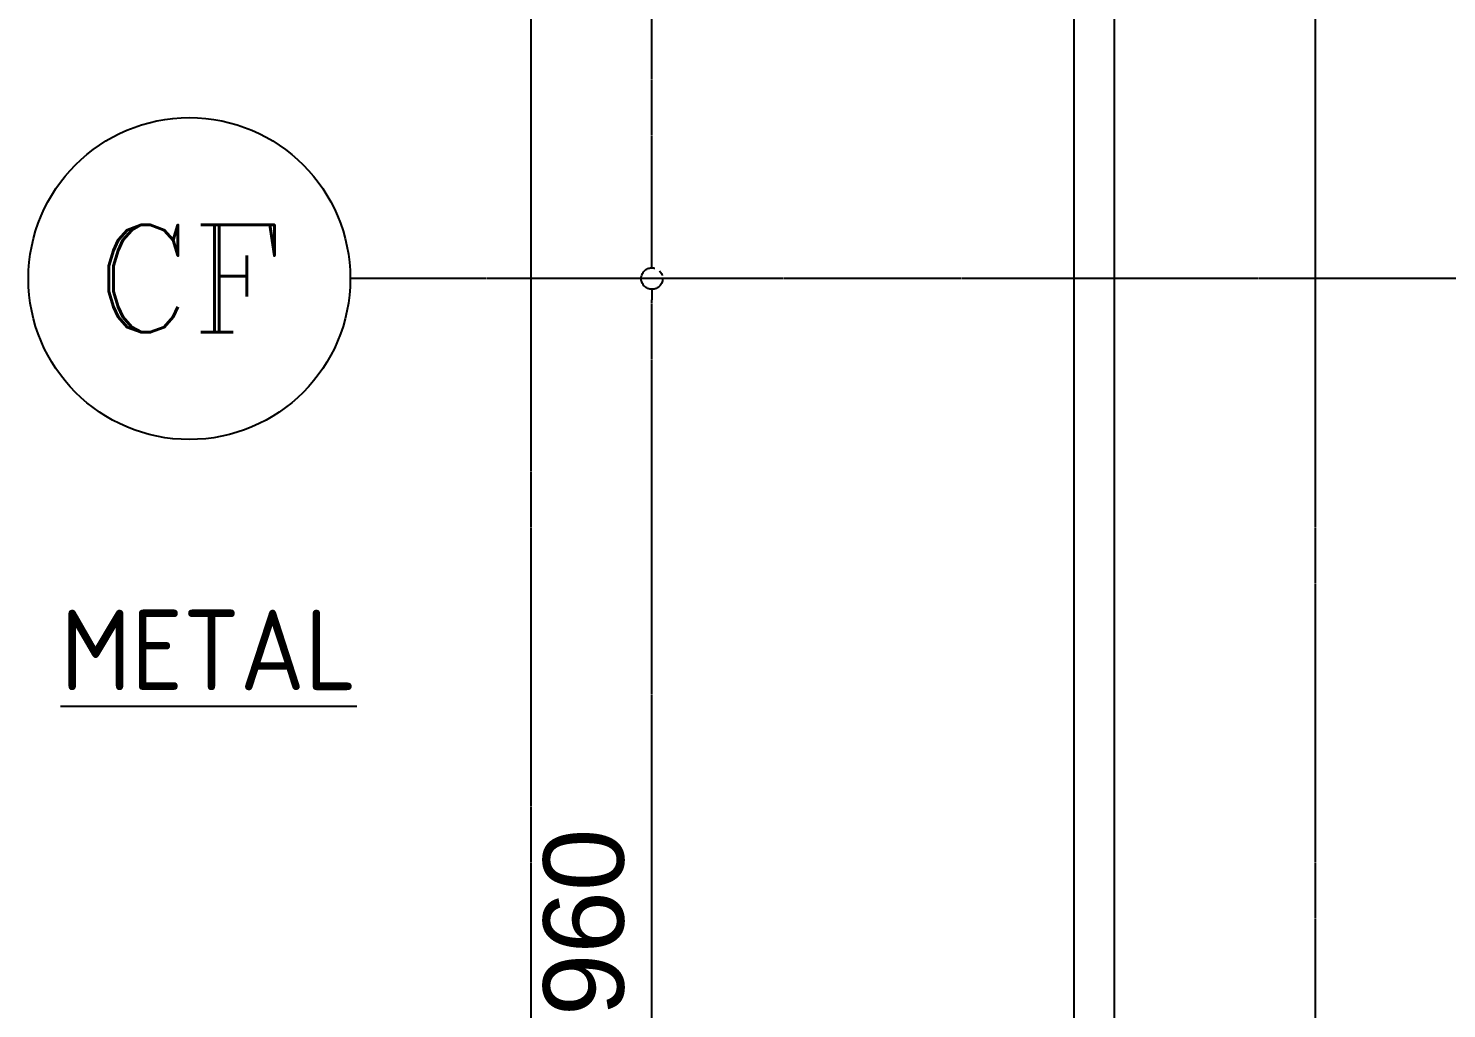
# Model space of a CAD drawing. Extents: x -18238 to -8686, y -1229 to 9502.
# Drawn here: x -18238 to -17180, y 5118 to 5849 of the extents above; entities that cross this region are included whole.
import ezdxf
from ezdxf.enums import TextEntityAlignment as Align

# ---------------------------------------------------------------- set-up
doc = ezdxf.new("R2010")
doc.units = 0
doc.linetypes.add('X-CUB3-LR20$0$COL-CEN-LIN', pattern=[3.25, 2.5, -0.25, 0.25, -0.25])
for name, color, linetype in [('188K-SM-03-C3-LR1-MECH-EQ-Y2257103$0$XCM2QR1-200k$0$M-HVAC-EQUP-TEXT', 4, 'Continuous'), ('X-CUB3-LR20$0$0-MC', 8, 'Continuous'), ('X-CUB3-LR20$0$0-NC', 8, 'Continuous'), ('X-CUB3-LR20$0$A-BLOCK', 8, 'Continuous'), ('X-CUB3-LR20$0$ASP_8', 8, 'Continuous'), ('X-CUB3-LR20$0$CCL', 8, 'X-CUB3-LR20$0$COL-CEN-LIN')]:
    doc.layers.add(name, color=color, linetype=linetype)
doc.styles.add('188K-SM-03-C3-LR1-MECH-EQ-Y2257103$0$XCM2QR1-200k$0$AA-TXT', font='isocp.shx', dxfattribs={"width": 0.8, "bigfont": 'china.shx'})
doc.styles.add('X-CUB3-LR20$0$COL-NUM', font='romanc')
doc.styles.add('X-CUB3-LR20$0$DIM', font='', dxfattribs={"width": 0.8})
doc.styles.add('X-CUB3-LR20$0$Gen-Text', font='arial.ttf', dxfattribs={"height": 2.5})
doc.styles.get('X-CUB3-LR20$0$DIM').set_extended_font_data('MingLiU')
doc.dimstyles.new('X-CUB3-LR20$0$CIRL', dxfattribs={"dimtxt": 50, "dimasz": 25, "dimexe": 16, "dimexo": 0, "dimgap": 6, "dimtad": 1, "dimdsep": 46, "dimtxsty": 'X-CUB3-LR20$0$DIM', "dimblk": 'X-CUB3-LR20$0$_DotBlank', "dimcen": 10, "dimdle": 16, "dimclrd": 256, "dimclre": 256, "dimclrt": 6, "dimadec": 0, "dimazin": 0, "dimtfac": 1, "dimtix": 1, "dimtmove": 2, "dimatfit": 3, "dimldrblk": 'X-CUB3-LR20$0$ARROW', "dimfxl": 1, "dimtolj": 1, "dimtzin": 0, "dimarcsym": 0})

# ---------------------------------------------------------------- blocks, each defined once
blk = doc.blocks.new('X-CUB3-LR20$0$cn-y')
at = {"layer": 'X-CUB3-LR20$0$0-MC'}
blk.add_circle((-50, 0), 50, dxfattribs=at)
at = {"layer": 'X-CUB3-LR20$0$0-NC', "style": 'X-CUB3-LR20$0$COL-NUM'}
blk.add_attdef('GRID-Y', text='', height=50, dxfattribs=at).set_placement((-50, 0), align=Align.MIDDLE_CENTER)
blk = doc.blocks.new('X-CUB3-LR20$0$_DotBlank')
at = {"color": 0, "linetype": 'ByBlock', "lineweight": -2}
blk.add_line((-0.5, 0), (-1, 0), dxfattribs=at)
blk.add_circle((0, 0), 0.5, dxfattribs=at)
blk = doc.blocks.new('*D70')
at = {"layer": 'DefPoints', "color": 0, "transparency": 16777216}
for p in [(-5025, 9262.5), (-4935, 9262.5), (-4935, 1582.5)]:
    blk.add_point(p, dxfattribs=at)
at = {"layer": 'X-CUB3-LR20$0$CCL', "lineweight": -2}
for p, q in [((-4935, 9262.5), (-5045, 9262.5)), ((-5025, 1598.5), (-5025, 9246.5)), ((-4935, 1582.5), (-5045, 1582.5))]:
    blk.add_line(p, q, dxfattribs=at)
at = {"layer": 'X-CUB3-LR20$0$CCL', "lineweight": -2, "xscale": 16, "yscale": 16, "zscale": 16}
for p, rotation in [((-5025, 9262.5), 90), ((-5025, 1582.5), 270)]:
    blk.add_blockref('X-CUB3-LR20$0$_DotBlank', p, dxfattribs=dict(at, rotation=rotation))
at = {"layer": 'X-CUB3-LR20$0$CCL', "color": 6, "insert": (-5075.6, 5422.5), "char_height": 2.5, "attachment_point": 5, "rotation": 90, "style": 'X-CUB3-LR20$0$Gen-Text'}
blk.add_mtext('\\A1;{\\H24x;7680}', dxfattribs=at)
blk = doc.blocks.new('X-CUB3-LR20$0$ARROW')
at = {"color": 3}
blk.add_solid([(0, 0), (-2.4, -0.4), (-2.4, 0.4)], dxfattribs=at)
blk = doc.blocks.new('*D75')
at = {"layer": 'DefPoints', "color": 0, "transparency": 16777216}
for p in [(-4935, 6382.5), (-4845, 6382.5), (-4845, 5422.5)]:
    blk.add_point(p, dxfattribs=at)
at = {"layer": 'X-CUB3-LR20$0$CCL', "lineweight": -2}
for p, q in [((-4845, 6382.5), (-4955, 6382.5)), ((-4935, 5438.5), (-4935, 6366.5)), ((-4845, 5422.5), (-4955, 5422.5))]:
    blk.add_line(p, q, dxfattribs=at)
at = {"layer": 'X-CUB3-LR20$0$CCL', "lineweight": -2, "xscale": 16, "yscale": 16, "zscale": 16}
for p, rotation in [((-4935, 6382.5), 90), ((-4935, 5422.5), 270)]:
    blk.add_blockref('X-CUB3-LR20$0$_DotBlank', p, dxfattribs=dict(at, rotation=rotation))
at = {"layer": 'X-CUB3-LR20$0$CCL', "color": 6, "insert": (-4985.6, 5902.5), "char_height": 2.5, "attachment_point": 5, "rotation": 90, "style": 'X-CUB3-LR20$0$Gen-Text'}
blk.add_mtext('\\A1;{\\H24x;960}', dxfattribs=at)
blk = doc.blocks.new('*D76')
at = {"layer": 'DefPoints', "color": 0, "transparency": 16777216}
for p in [(-4935, 7342.5), (-4845, 7342.5), (-4845, 6382.5)]:
    blk.add_point(p, dxfattribs=at)
at = {"layer": 'X-CUB3-LR20$0$CCL', "lineweight": -2}
for p, q in [((-4845, 7342.5), (-4955, 7342.5)), ((-4935, 6398.5), (-4935, 7326.5)), ((-4845, 6382.5), (-4955, 6382.5))]:
    blk.add_line(p, q, dxfattribs=at)
at = {"layer": 'X-CUB3-LR20$0$CCL', "lineweight": -2, "xscale": 16, "yscale": 16, "zscale": 16}
for p, rotation in [((-4935, 7342.5), 90), ((-4935, 6382.5), 270)]:
    blk.add_blockref('X-CUB3-LR20$0$_DotBlank', p, dxfattribs=dict(at, rotation=rotation))
at = {"layer": 'X-CUB3-LR20$0$CCL', "color": 6, "insert": (-4985.6, 6862.5), "char_height": 2.5, "attachment_point": 5, "rotation": 90, "style": 'X-CUB3-LR20$0$Gen-Text'}
blk.add_mtext('\\A1;{\\H24x;960}', dxfattribs=at)
blk = doc.blocks.new('188K-SM-03-C3-LR1-MECH-EQ-Y2257103')
at = {"layer": '188K-SM-03-C3-LR1-MECH-EQ-Y2257103$0$XCM2QR1-200k$0$M-HVAC-EQUP-TEXT', "color": 252, "style": '188K-SM-03-C3-LR1-MECH-EQ-Y2257103$0$XCM2QR1-200k$0$AA-TXT'}
blk.add_text('%%UMETAL', height=60, dxfattribs=at).set_placement((-18103.6, 5385.6), align=Align.MIDDLE_CENTER)
blk = doc.blocks.new('X-CUB3-LR20$0$CUB3-LR10')
at = {"layer": 'X-CUB3-LR20$0$CCL'}
for p, q in [((-4440, 0), (-4440, 9982.459)), ((720, 6382.459), (-5160, 6382.459))]:
    blk.add_line(p, q, dxfattribs=at)
at = {"layer": 'X-CUB3-LR20$0$A-BLOCK'}
ref = blk.add_blockref('X-CUB3-LR20$0$cn-y', (-5160, 6382.459), dxfattribs=dict(at, xscale=2.399999999999997, yscale=2.399999999999997, zscale=2.399999999999997))
ref.add_attrib('GRID-Y', 'CF', dxfattribs={"layer": 'X-CUB3-LR20$0$0-NC', "height": 80, "style": 'X-CUB3-LR20$0$COL-NUM'}).set_placement((-5280, 6382.459), align=Align.MIDDLE_CENTER)
at = {"layer": 'X-CUB3-LR20$0$CCL'}
for base, p1, p2, picture, middle in [((-5025, 9262.459), (-4935, 1582.459), (-4935, 9262.459), '*D70', (-5075.634, 5422.459)), ((-4935, 7342.459), (-4845, 6382.459), (-4845, 7342.459), '*D76', (-4985.634, 6862.459)), ((-4935, 6382.459), (-4845, 5422.459), (-4845, 6382.459), '*D75', (-4985.634, 5902.459))]:
    dim = blk.add_linear_dim(base=base, p1=p1, p2=p2, angle=90, text='{\\H24x;<>}', dimstyle='X-CUB3-LR20$0$CIRL', override={"dimtxt": 60, "dimasz": 16, "dimexe": 20, "dimgap": 20, "dimtxsty": 'X-CUB3-LR20$0$Gen-Text'}, dxfattribs=at)
    dim.commit()
    dim.dimension.update_dxf_attribs({"geometry": picture, "text_midpoint": middle})
blk = doc.blocks.new('X-CUB3-LR20')
at = {"layer": 'X-CUB3-LR20$0$ASP_8'}
for points in [[(-17373.1, 1497.5), (-17373.1, 1727.5, -0.414214), (-17458.1, 1812.5), (-17458.1, 6702.5, -0.414214), (-17373.1, 6787.5), (-17373.1, 7044, -0.414214), (-17458.1, 7129), (-17458.1, 8577.5, -0.414214), (-17258.1, 8777.5), (-12943.1, 8777.5, -0.414214), (-12743.1, 8577.5), (-12743.1, 767.5), (-14941.6, 767.5)], [(-17343.1, 1497.5), (-17343.1, 1757.5), (-17373.1, 1757.5), (-17373.1, 1757.5, -0.414214), (-17428.1, 1812.5), (-17428.1, 6702.5, -0.414214), (-17373.1, 6757.5), (-17343.1, 6757.5), (-17343.1, 7074), (-17373.1, 7074, -0.414214), (-17428.1, 7129), (-17428.1, 8577.5, -0.414214), (-17258.1, 8747.5), (-12943.1, 8747.5, -0.414214), (-12773.1, 8577.5), (-12773.1, 8577.5), (-12773.1, 797.5), (-14941.6, 797.5)]]:
    blk.add_lwpolyline(points, format="xyb", dxfattribs=at)
at = {"layer": 'X-CUB3-LR20$0$CCL'}
blk.add_blockref('X-CUB3-LR20$0$CUB3-LR10', (-12838.1, -720), dxfattribs=at)

msp = doc.modelspace()

# ---------------------------------------------------------------- block references
for name in ['X-CUB3-LR20', '188K-SM-03-C3-LR1-MECH-EQ-Y2257103']:
    msp.add_blockref(name, (0, 0))

doc.saveas('drawing.dxf')
